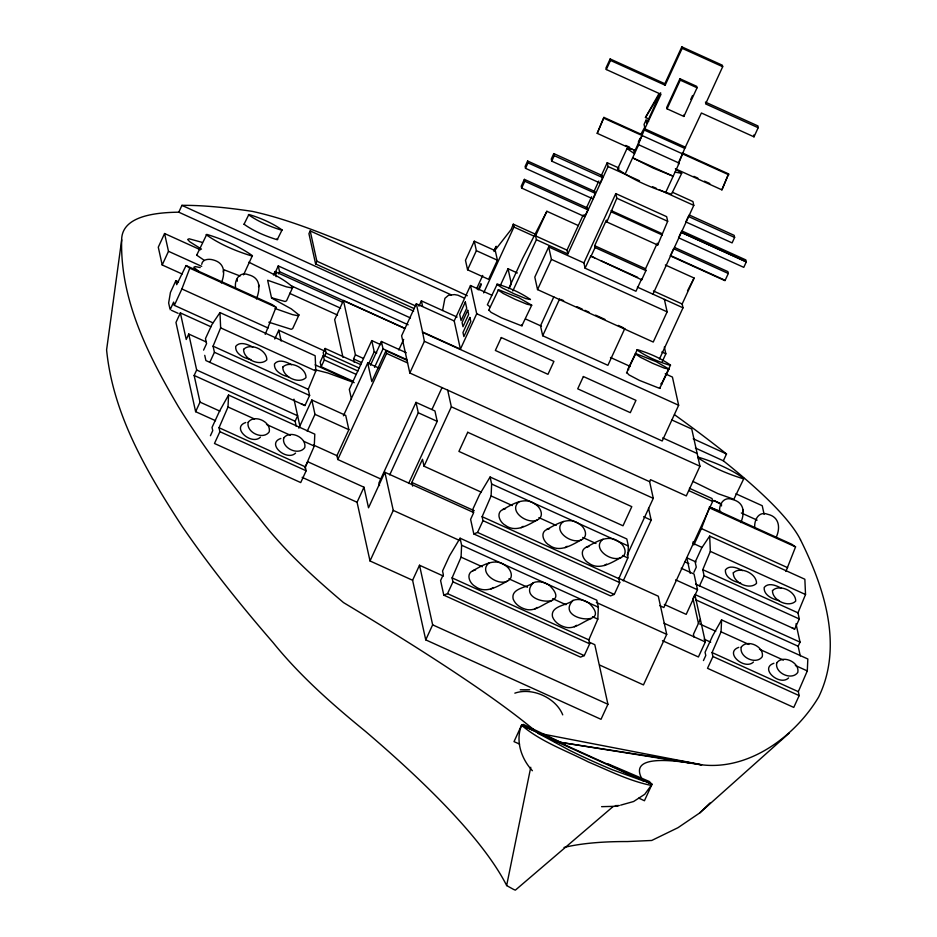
<?xml version="1.0" encoding="UTF-8"?>
<svg xmlns="http://www.w3.org/2000/svg" width="937" height="937" viewBox="0 0 937 937"><rect width="100%" height="100%" fill="white"/><g stroke="black" fill="none" stroke-linecap="round" stroke-linejoin="round"><path stroke-width="1.41" d="M467.294 295.729A230.01 19.642 24.7 0 0 369.834 252.557C331.288 237.33 293.035 220.324 252.404 211.387A2671.984 228.23 24.7 0 0 181.93 205.355L178.791 212.195A2649.707 226.332 24.7 0 0 121.658 239.778C119.936 300.074 148.643 356.037 178.393 406.681C202.486 445.415 229.846 481.969 258.682 517.294C283.091 549.492 312.829 576.583 343.528 602.596A4807.302 188.325 24.7 0 1 537.791 733.109L569.883 750.478A67.628 5.774 24.7 0 0 612.365 769.734L643.145 780.861L537.721 733.074L702.621 764.908C749.905 770.155 795.63 735.721 818.692 696.952C843.499 645.898 824.173 587.312 800.456 539.712M228.019 406.986L228.558 395.063L314.797 434.159L314.27 446.082L305.275 466.813L306.153 470.772L300.718 482.567L214.479 443.482L219.902 431.676L219.035 427.729L228.019 406.986L254.559 419.015M443.798 595.147L447.535 593.648L452.969 581.842L452.091 577.895L461.074 557.152L461.613 545.229L460.067 538.201L596.787 600.184L598.345 607.199L597.806 619.123L588.823 639.866L589.689 643.824L584.266 655.619L580.53 657.118L443.798 595.147L440.589 580.553L443.33 574.58L442.545 570.996L449.537 555.793L460.067 538.201M473.817 533.938L477.565 532.439L482.988 520.644L482.122 516.685L491.105 495.942L491.632 484.019L490.086 477.003L626.818 538.974L628.364 546.002L627.825 557.925L618.842 578.656L619.72 582.615L614.285 594.409L610.549 595.909L473.817 533.938L470.608 519.356L473.361 513.371L472.576 509.787L479.557 494.595L490.086 477.003M721.057 631.831L721.595 619.907L807.835 658.992L807.296 670.915L798.312 691.658L799.179 695.617L793.756 707.412L707.517 668.315L712.94 656.521L712.073 652.562L721.057 631.831L748.921 644.457M121.693 239.79L106.595 349.864C112.967 414.892 147.308 472.951 182.293 526.594C210.099 567.084 240.856 605.396 273.007 642.489C300.086 676.01 332.33 704.331 365.594 731.481A4348.582 407.197 24.8 0 1 506.694 885.582M221.366 282.951C225.512 272.55 224.681 262.793 212.968 259.877C208.963 258.682 202.333 259.116 201.713 264.316M235.538 287.507C234.344 279.577 239.79 271.297 248.293 274.717C260.779 277.797 260.439 288.221 256.48 298.997M442.58 310.522L444.911 298.353L448.472 295.296L454.457 294.593L457.877 295.202L464.401 298.165M719.71 512.41C718.515 504.469 723.914 496.048 732.476 499.503C744.201 502.408 745.032 512.164 740.886 522.565M754.812 528.527C753.746 520.422 758.501 510.63 767.813 514.331C779.104 516.791 780.673 527.508 776.246 537.217M530.752 767.274L506.636 885.559L513.605 889.424L515.35 890.15L613.138 806.523M223.193 272.035L223.638 270.219M258.518 286.874L258.963 285.059M742.713 511.649L743.158 509.845M212.816 322.796L174.341 305.357L181.883 288.959L189.801 268.181L186.053 265.558L176.706 284.672L175.84 280.713L178.498 281.92M265.218 334.357L276.04 307.277L272.304 304.642L186.053 265.558M693.86 544.971L701.403 528.573L709.321 507.807L795.56 546.892L785.897 571.453M535.964 234.449L513.312 224.189L511.192 229.448L494.022 251.514L496.153 246.255L494.314 250.238M610.163 58.949L610.491 60.425L665.176 85.208L664.86 83.733L610.163 58.949L605.97 67.991L606.298 69.525L660.995 94.309L644.211 130.009L637.769 145.821L638.636 144.743L679.184 163.12L665.633 192.612M705.409 102.121L757.986 125.956L758.174 127.725L753.992 136.837L701.403 113.002L684.748 148.386L678.318 164.198L679.184 163.12M209.783 362.396L214.421 352.3L213.074 346.163L220.64 327.856L219.972 312.583L315.16 355.732L315.828 371.005L308.261 389.312L309.608 395.449L304.97 405.545L205.894 360.558L204.746 355.334M699.482 585.918L704.12 575.822L702.773 569.684L710.34 551.378L709.672 536.093L804.86 579.242L805.527 594.515L797.961 612.821L799.308 618.97L794.67 629.055L695.594 584.067M200.436 249.781L164.572 233.524L158.283 247.181L162.206 264.972L182.129 274.002M162.206 264.972L168.484 251.303L164.572 233.524M175.84 280.713L170.417 292.508L168.648 302.979L169.843 308.367M170.136 309.702L173.626 302.112L174.341 305.357M203.868 260.041L196.688 255.169L206.761 234.379C222.737 239.24 238.748 246.033 252.393 255.649L243.55 274.869M210.919 326.755L180.361 312.911L175.969 322.469L195.622 411.683L215.557 420.713M206.011 341.864L188.735 334.04L186.229 339.499L180.361 312.911M244.03 224.248L248.891 214.468C260.509 218.005 272.152 222.947 282.084 229.94L277.211 239.72C265.593 236.194 253.95 231.24 244.03 224.248L244.498 224.037M203.587 350.11L206.585 343.61L205.472 338.585L211.926 324.565L219.972 312.583M195.622 411.683L200.026 402.125L194.146 375.468L196.665 370.01L188.735 334.04M273.463 275.021L275.033 271.601L343.012 302.417M408.157 324.788L278.266 265.921L275.759 271.39L276.263 273.698M278.535 273.885L279.542 271.695L278.266 265.921M210.427 435.717L212.746 430.657L212.031 427.424L219.574 411.027L228.558 395.063M451.365 294.921L310.194 230.924L308.929 233.664L315.605 263.941L414.166 308.613M248.902 262.173C263.707 269.973 280.257 275.9 292.824 287.155L286.546 300.812L285.082 301.503L272.046 297.919M274.752 338.995L278.781 330.234L324.659 351.035M315.605 263.941L316.858 261.2L310.194 230.924M292.824 287.155L291.372 287.835L286.417 286.851L267.642 280.245L271.554 298.025L291.266 308.859L298.95 314.949L292.672 328.606L291.208 329.297L268.814 322.199M404.749 328.29L343.457 300.508L334.661 319.634L342.977 357.36M360.804 364.645L325.104 348.459L323.218 352.558L323.991 356.025M357.899 370.993L323.312 355.322L320.173 362.15L321.192 366.777L353.108 381.242M324.706 356.154L326.123 353.085L325.104 348.459M296.244 426.335L295.12 421.24L297.638 415.77L196.665 370.01M321.192 366.777L324.331 359.937L323.312 355.322M298.88 428.162L311.822 400.017L345.706 415.384L348.869 429.708L336.933 455.663L337.777 459.517L380.972 479.088M307.219 431.219L314.984 414.341L311.822 400.017M354.303 362.385L353.542 358.918L355.428 354.818L343.457 300.508M304.888 467.996L307.758 461.742L363.989 487.228L368.522 507.795L384.861 472.271L473.794 512.586M380.727 344.664L371.766 340.599L349.314 389.394L351.469 399.162M343.41 415.805L367.702 362.994L379.485 368.335M368.756 363.626L374.226 351.75L371.766 340.599M370.478 365.207L381.394 341.466L406.271 352.734M374.531 367.327L383.034 348.857L381.394 341.466M407.021 360.276L385.985 350.743L371.802 381.593L367.702 362.994M337.777 459.517L386.571 353.413L385.985 350.743M416.344 303.787L422.552 331.979L460.418 349.15L454.199 320.946L416.344 303.787L401.622 335.786L409.82 372.996L649.622 481.688L653.288 498.332L627.169 555.102M398.775 350.016L403.66 339.393M418.933 306.188L421.381 300.871L457.104 317.069M409.82 372.996L424.391 341.314L422.552 331.979M474.286 241.196L465.478 260.322L467.575 269.797L488.61 279.331L497.406 260.205L495.31 250.729L474.286 241.196L476.371 250.671L467.575 269.797M589.478 642.278L594.796 644.679L607.926 704.284L601.015 719.311L425.738 639.866L412.596 580.261L370.01 560.958L357.067 502.255L363.989 487.228M408.649 483.457L437.216 421.357L434.932 410.956L415.993 402.371L378.923 482.977L379.497 485.577M527.625 161.012L525.118 166.481L525.516 168.332L592.828 198.843L595.346 193.373L594.936 191.523L527.625 161.012L528.035 162.862L525.516 168.332M454.199 320.946L470.491 285.527L491.784 295.19M524.38 179.365L521.241 186.194L521.651 188.068L584.758 216.67L587.897 209.841L587.487 207.967L524.38 179.365L524.79 181.239L521.651 188.068M389.722 474.883L418.289 412.772L415.993 402.371M476.628 288.69L482.731 275.431M478.139 289.791L480.962 283.653L481.22 284.813L478.959 289.72M483.656 292.894L513.944 227.047L513.312 224.189M432.051 409.293L441.819 388.07M460.418 349.15L476.71 313.731L470.491 285.527M553.79 153.586L551.272 159.056L551.741 161.141L600.113 183.066L602.632 177.597L602.175 175.524L553.79 153.586L554.247 155.671L551.741 161.141M489.84 306.715L487.381 304.771L497.266 284.052C508.885 287.589 520.539 292.531 530.459 299.535L525.821 298.598L514.038 293.75L502.021 287.811L496.809 284.274M370.01 560.958L393.259 510.407L384.861 472.271M488.622 310.428L498.519 289.72L518.84 297.755L531.712 305.193L521.815 325.9L501.494 317.866L491.082 312.372L489.091 310.206M500.37 285.387L508.03 268.743L517.353 272.972M412.667 486.139L411.847 482.438L422.493 459.282L424.028 466.216L481.149 492.112M606.298 69.525L610.491 60.425M424.028 466.216L451.353 406.799L447.687 390.155M508.662 288.701L522.459 258.717L546.868 211.293L578.328 225.559M509.541 287.694L511.344 283.759L508.03 268.743M512.808 290.974L536.397 239.696L535.554 235.89L546.868 211.293M603.92 117.394L597.209 133.347L635.063 150.506L641.986 135.478L641.775 134.553L603.92 117.394L597.209 133.347M594.597 257.827L590.685 256.047L641.704 279.8L641.552 279.109L635.954 291.266L585.086 268.205L583.915 262.887L548.684 246.923L534.804 277.118L537.545 289.603L653.241 342.04L667.132 311.845L664.38 299.36M537.545 289.603L551.436 259.408L548.684 246.923M412.596 580.261L419.507 565.234L443.412 576.068M536.397 239.696L567.857 253.962L567.014 250.144L583.142 215.077M586.164 208.529L591.575 196.747M593.988 191.511L598.802 181.04M601.214 175.805L607.235 162.71L619.111 168.098M567.857 253.962L608.078 166.528L607.235 162.71M553.837 296.83L540.508 325.818L542.699 335.751L607.902 365.313L624.874 328.418M675.378 168.836L681.691 173.333L671.501 194.182C652.62 188.442 633.705 180.396 617.565 169.035L626.994 148.538L632.498 149.393M542.699 335.751L559.67 298.868M649.376 119.268L645.452 117.488L659.039 93.559M648.65 121.306L646.038 120.123L644.07 124.398L644.715 127.315L640.896 134.214M664.86 83.733L681.82 46.85L722.368 65.227L722.696 66.703L705.596 103.89L758.174 127.725M638.32 142.061L640.053 138.313M665.176 85.208L682.148 48.326L681.82 46.85M583.915 262.887L615.796 193.608L666.652 216.658L667.671 221.284L657.692 245.037L606.825 221.975L606.415 220.125L594.655 245.717L595.065 247.555L590.837 256.75M625.084 174.235L638.636 144.743M606.825 221.975L616.804 198.222L615.796 193.608M585.086 268.205L590.685 256.047M679.922 78.743L666.734 107.439L667.039 108.821L683.869 116.446L697.058 87.762L696.753 86.368L679.922 78.743L680.239 80.137L667.039 108.821M425.738 639.866L432.648 624.838L419.507 565.234M690.756 99.416L692.56 95.504M679.079 161.375L682.534 153.855M641.704 279.8L645.921 270.617L645.523 268.767L656.696 244.463M679.067 236.698L681.058 232.224L746.274 261.786M652.948 294.183L693.79 205.379L692.947 201.56L672.379 192.237M661.241 384.439L670.505 365.09C660.573 358.098 648.931 353.155 637.312 349.618L628.048 368.967L628.727 369.705M626.502 372.926L635.766 353.577L656.099 361.612L668.959 369.049L659.695 388.398L639.374 380.363L628.961 374.87L626.97 372.703M682.323 152.93L728.599 173.907L721.9 189.86L675.612 168.883M721.9 189.86L728.599 173.907M659.449 359.035L683.003 307.804L682.171 303.998L694.106 278.031L665.352 264.995M662.307 361.483L665.844 353.799L664.345 346.971M734.62 237.424L732.102 242.894L685.825 221.917L688.344 216.447L734.62 237.424L734.163 235.351L689.21 214.971M728.307 273.487L724.992 280.667L670.306 255.883L673.609 248.692L728.307 273.487L727.885 271.613L674.499 247.415M665.223 373.793L672.426 377.061L678.646 405.264L662.213 440.987L422.411 332.295M678.564 237.787L743.779 267.35L746.285 261.88L745.864 259.936L681.984 230.982M649.622 481.688L650.536 479.697L686.294 495.907L699.951 466.216L691.752 429.005L671.888 419.999M623.234 580.87L651.168 520.152L648.533 508.194M800.491 539.735A2123.816 181.415 24.7 0 0 723.341 460.793L726.515 453.976A2145.39 183.254 24.7 0 0 674.488 414.693M689.409 488.282L712.026 498.531L712.67 501.436L663.864 607.527L659.882 605.724M693.884 572.32L696.285 567.131L695.172 562.106L701.626 548.075L709.672 536.093M618.49 578.176L658.313 596.225L666.711 634.361L643.461 684.912L599.797 665.106M743.919 478.444L743.275 478.748C727.299 473.888 711.288 467.083 697.643 457.467L698.276 457.174C714.252 462.023 730.263 468.828 743.919 478.444L733.847 499.245L717.883 493.623L692.853 481.372M694.387 595.487L692.97 598.567L698.452 623.398M681.199 568.232L694.048 574.053L697.515 589.771L686.2 614.367L664.345 604.459M700.337 619.298L693.427 634.326L694.048 637.16M800.28 655.9L798.148 646.237L800.034 642.138L694.856 594.468L705.327 641.939L698.416 656.978L662.471 640.685M703.453 660.562L705.784 655.49L705.069 652.257L712.612 635.86L721.595 619.907M687.512 290.857L694.106 278.031M645.452 117.488L660.655 92.786L646.706 123.134L646.038 120.123M564.039 847.435A4105.864 384.357 24.7 0 1 627.403 841.555L651.719 840.466L677.943 827.722L699.752 812.918L709.977 802.997M699.752 812.918L789.223 733.109M260.427 437.169C251.702 445.801 230.666 427.717 245.728 422.517M295.565 453.098C286.827 461.73 265.803 443.634 280.854 438.446M502.794 509.541C495.614 512.879 499.749 522.296 505.184 525.177C515.643 533.258 527.953 524.943 537.533 519.824C544.713 516.486 540.579 507.069 535.144 504.2C524.685 496.106 512.375 504.422 502.794 509.541L505.535 508.732M519.274 501.623C507.374 510.665 527.613 525.177 537.533 519.824M521.054 527.742L523.186 526.313M472.763 570.75C465.595 574.088 469.718 583.505 475.153 586.375C485.612 594.468 497.934 586.152 507.514 581.034C514.682 577.696 510.56 568.279 505.125 565.398C494.666 557.316 482.344 565.632 472.763 570.75L475.516 569.942M489.255 562.832C477.355 571.875 497.582 586.386 507.514 581.034M546.751 529.475C539.583 532.813 543.706 542.23 549.152 545.1C559.682 553.252 572.05 544.76 581.701 539.665C588.869 536.327 584.747 526.899 579.312 524.029C568.782 515.889 556.402 524.369 546.751 529.475L549.504 528.667M563.442 521.464C551.542 530.506 571.769 545.006 581.701 539.665M491.035 588.951L493.155 587.522M565.023 547.677L567.154 546.248M533.411 582.662C514.097 602.948 575.295 610.221 549.281 585.238C544.678 582.264 538.705 580.577 533.411 582.662C527.566 587.722 510.747 587.909 513.136 598.966C515.151 604.318 520.34 607.762 525.657 609.273C535.25 612.037 543.202 603.709 551.682 600.863M586.152 547.325C578.972 550.663 583.107 560.08 588.541 562.961C599.141 571.148 611.58 562.505 621.29 557.421C628.458 554.083 624.335 544.666 618.9 541.785C608.289 533.598 595.862 542.242 586.152 547.325L588.893 546.517M603.018 539.22C591.13 548.262 611.357 562.774 621.29 557.421M534.992 608.874L537.124 607.445M604.412 565.526L606.544 564.097M572.999 600.43C553.685 620.716 614.883 627.977 588.869 602.995C584.266 600.02 578.293 598.333 572.999 600.43C567.131 605.548 550.148 605.677 552.525 616.827C554.54 622.18 559.729 625.611 565.046 627.122C574.709 629.898 582.72 621.477 591.259 618.631M574.393 626.736L576.513 625.307M753.465 662.014C744.739 670.646 723.704 652.55 738.766 647.362M788.591 677.931C779.865 686.575 758.841 668.479 773.892 663.279M196.688 255.169L197.332 254.864M282.084 229.94L281.615 230.162C269.997 226.625 258.354 221.682 248.422 214.69M252.393 255.649L251.748 255.953C235.773 251.093 219.762 244.288 206.117 234.672M298.95 314.949L297.498 315.628L292.543 314.645L275.103 308.531M617.565 169.035L618.326 168.683M681.691 173.333L675.05 172.115M531.712 305.193L527.062 304.267L515.291 299.407L503.263 293.48L498.051 289.931M670.505 365.09L670.037 365.313C658.418 361.776 646.776 356.833 636.844 349.841M668.959 369.049L664.321 368.124L652.539 363.275L640.521 357.337L635.309 353.799M514.835 693.157C532.228 687.102 555.875 697.749 562.727 714.861M620.657 805.152L633.611 801.51L644.738 794.295L651.976 784.351L649.341 781.493L608.101 763.901L651.976 784.351L644.433 800.748L638.823 798.125M520.246 689.796L529.745 689.773M615.258 805.644L619.369 805.515M601.589 806.675L617.811 806.242M685.38 761.804L701.637 764.92L554.083 741.354L685.228 761.781M314.961 369.693L328.02 373.055L354.209 382.659M643.11 780.849A4460.53 178.37 24.4 0 1 689.046 762.847L684.818 761.711M200.19 267.572L195.247 266.588L193.783 267.268L199.241 271.847M250.94 359.562C244.498 358.332 235.011 354.163 235.702 346.385C239.813 341.056 247.965 344.406 252.756 347.112M288.69 376.92C282.576 375.55 273.721 371.357 274.482 363.966C278.582 358.637 286.745 361.987 291.536 364.692M740.64 583.083C734.198 581.854 724.711 577.672 725.402 569.907C729.513 564.566 737.665 567.927 742.455 570.633M779.408 600.652C772.966 599.422 763.491 595.253 764.182 587.476C768.281 582.146 776.445 585.496 781.235 588.213M202.158 242.378L189.122 238.794L187.658 239.485L189.778 241.793L201.49 249.125M240.141 276.017L223.966 269.774M720.682 511.52L709.344 507.022M540.04 733.378L521.558 725.238L514.015 741.635L519.59 744.083M544.01 735.123L565.14 744.423L523.373 724.395L521.558 725.238C515.256 740.956 521.3 758.794 532.403 770.741M682.148 48.326L722.696 66.703M680.239 80.137L697.058 87.762M645.066 128.931L685.615 147.308M644.211 130.009L684.748 148.386M604.119 118.32L728.81 174.832M625.729 145.434L629.641 147.214M693.919 176.355L697.889 178.147M704.507 181.146L709.789 183.547M608.078 166.528L639.467 180.747M652.55 186.686L656.474 188.454M659.086 189.649L693.79 205.379M554.247 155.671L602.632 177.597M616.804 198.222L667.671 221.284M528.035 162.862L595.346 193.373M681.082 232.317L746.285 261.88M611.135 210.567L661.99 233.629M611.439 211.949L662.307 235.011M524.79 181.239L587.897 209.841M670.47 255.52L725.156 280.315M594.655 245.717L645.523 268.767M595.065 247.555L645.921 270.617M601.121 260.779L637.64 277.329M535.554 235.89L567.014 250.144M513.944 227.047L533.926 236.101M653.417 290.962L682.171 303.998M637.383 287.12L683.003 307.804M551.436 259.408L667.132 311.845M476.371 250.671L497.406 260.205M560.994 299.465L563.652 300.672M576.969 306.704L582.287 309.116M584.946 310.323L588.94 312.138M595.592 315.148L604.915 319.376M618.221 325.408L623.538 327.821M661.85 351.984L665.844 353.799M525.563 318.99L541.492 326.217M610.467 357.477L630.367 366.496M476.71 313.731L678.646 405.264M316.858 261.2L415.419 305.872M662.717 437.895L697.151 453.508M279.542 271.695L404.503 328.337M424.391 341.314L699.951 466.216M291.36 285.867L340.635 308.203M735.932 493.799L762.226 505.711L764.112 514.296M289.568 293.316L337.554 315.066M168.484 251.303L201.701 266.354M383.034 348.857L406.588 359.539M721.619 504.036L713.736 500.463L721.385 504.504M741.343 512.972L757.119 520.129M386.571 353.413L407.607 362.947M688.718 490.578L712.67 501.436M189.801 268.181L276.04 307.277M374.226 351.75L376.779 352.909M709.555 506.976L791.812 544.268L795.56 546.892M355.428 354.818L363.415 358.449M353.542 358.918L361.53 362.537M451.353 406.799L653.288 498.332M326.123 353.085L359.176 368.065M181.883 288.959L268.123 328.044M701.403 528.573L787.642 567.67M324.331 359.937L356.247 374.413M315.125 364.868L347.896 379.719M418.289 412.772L437.216 421.357M643.59 516.72L651.168 520.152M220.64 327.856L315.828 371.005M692.759 543.226L702.082 547.454M710.34 551.378L805.527 594.515M171.459 310.311L178.1 313.321M696.097 562.013L686.774 557.784L690.194 573.303M213.074 346.163L308.261 389.312M702.773 569.684L797.961 612.821M684.888 561.884L688.882 563.699M214.421 352.3L309.608 395.449M704.12 575.822L799.308 618.97M491.632 484.019L628.364 546.002M314.984 414.341L348.869 429.708M491.105 495.942L512.34 505.57M538.892 517.611L556.145 525.434M582.697 537.463L595.967 543.483M622.519 555.512L627.825 557.925M675.659 579.874L697.515 589.771M695.641 599.774L798.148 646.237M194.146 375.468L295.12 421.24M411.847 482.438L474.286 510.735M482.122 516.685L618.842 578.656M482.988 520.644L619.72 582.615M313.462 445.028L336.933 455.663M266.495 424.426L290.376 435.26M303.647 441.268L314.27 446.082M759.532 649.271L783.414 660.093M795.361 665.504L807.296 670.915M699.775 624.007L715.751 631.245M200.026 402.125L219.949 411.156M477.565 532.439L614.285 594.409M704.074 639.163L710.726 642.173M664.064 623.246L705.327 641.939M219.035 427.729L305.275 466.813M712.073 652.562L798.312 691.658M219.902 431.676L306.153 470.772M393.259 510.407L459.634 540.497M596.365 602.468L666.711 634.361M712.94 656.521L799.179 695.617M461.613 545.229L598.345 607.199M302.159 477.366L357.067 502.255M461.074 557.152L482.321 566.78M508.861 578.82L527.449 587.241M552.678 598.673L565.948 604.693M592.5 616.722L597.806 619.123M452.091 577.895L588.823 639.866M452.969 581.842L589.689 643.824M447.535 593.648L584.266 655.619M432.648 624.838L607.926 704.284M537.522 732.476L521.558 725.238C540.872 741.776 565.866 750.455 588.342 761.957C608.593 770.46 628.551 780.603 650.161 785.194L651.976 784.351L544.174 735.486M181.942 205.367L413.615 311.131M693.228 438.774L726.515 453.976M178.791 212.195L410.476 317.959M695.406 448.038L723.376 460.805M792.081 627.837L794.67 629.055M301.082 403.706L304.97 405.545M626.994 148.538L634.501 153.738L633.67 149.92M661.03 383.479L661.709 384.217M659.484 387.438L660.163 388.176M521.604 324.94L522.284 325.678M277.001 238.771L277.68 239.509M795.993 623.796L800.034 642.138M683.565 115.064L683.869 116.446M657.282 243.187L657.692 245.037M634.864 149.58L635.063 150.506M693.146 541.738L693.614 543.893M584.348 214.796L584.758 216.67M421.381 300.871L422.564 306.258M275.033 271.601L276.157 276.684M278.781 330.234L281.159 341.045M293.972 399.174L299.887 425.972M721.232 503.93L721.525 505.945M237.038 279.144L237.342 281.159M753.793 134.998L753.992 136.837M243.597 349.349C243.28 359.094 259.83 366.894 266.822 359.878C267.139 350.133 250.589 342.333 243.597 349.349M282.787 367.081C282.459 376.826 299.008 384.627 306.001 377.599C306.317 367.854 289.767 360.054 282.787 367.081M733.296 572.87C732.98 582.615 749.53 590.415 756.522 583.388C756.838 573.643 740.289 565.843 733.296 572.87M772.486 590.591C772.158 600.336 788.708 608.136 795.7 601.121C796.017 591.376 779.467 583.575 772.486 590.591M248.176 422.341C245.939 432.414 263.203 440.402 269.212 431.875C271.461 421.791 254.196 413.803 248.176 422.341M283.7 438.071C281.463 448.155 298.727 456.143 304.736 447.605C306.985 437.52 289.72 429.533 283.7 438.071M741.214 647.174C738.977 657.259 756.241 665.247 762.249 656.708C764.487 646.635 747.234 638.636 741.214 647.174M776.738 662.916C774.501 672.989 791.765 680.976 797.774 672.45C800.011 662.365 782.758 654.377 776.738 662.916M465.349 302.007L459.692 314.305L461.063 320.548L466.72 308.25L465.349 302.007M467.739 310.252L462.082 322.551L462.995 326.708L468.652 314.41L467.739 310.252M469.894 317.467L462.983 332.494L463.885 336.606L470.807 321.578L469.894 317.467M501.295 337.543L495.357 350.461L547.981 374.32L553.919 361.401L501.295 337.543M467.727 432.285L458.919 451.411L623 525.786L631.796 506.659L467.727 432.285M583.376 376.533L577.719 388.832L630.308 412.667L635.965 400.368L583.376 376.533M673.164 176.215L653.112 168.039L632.616 157.838L673.164 176.215"/></g></svg>
